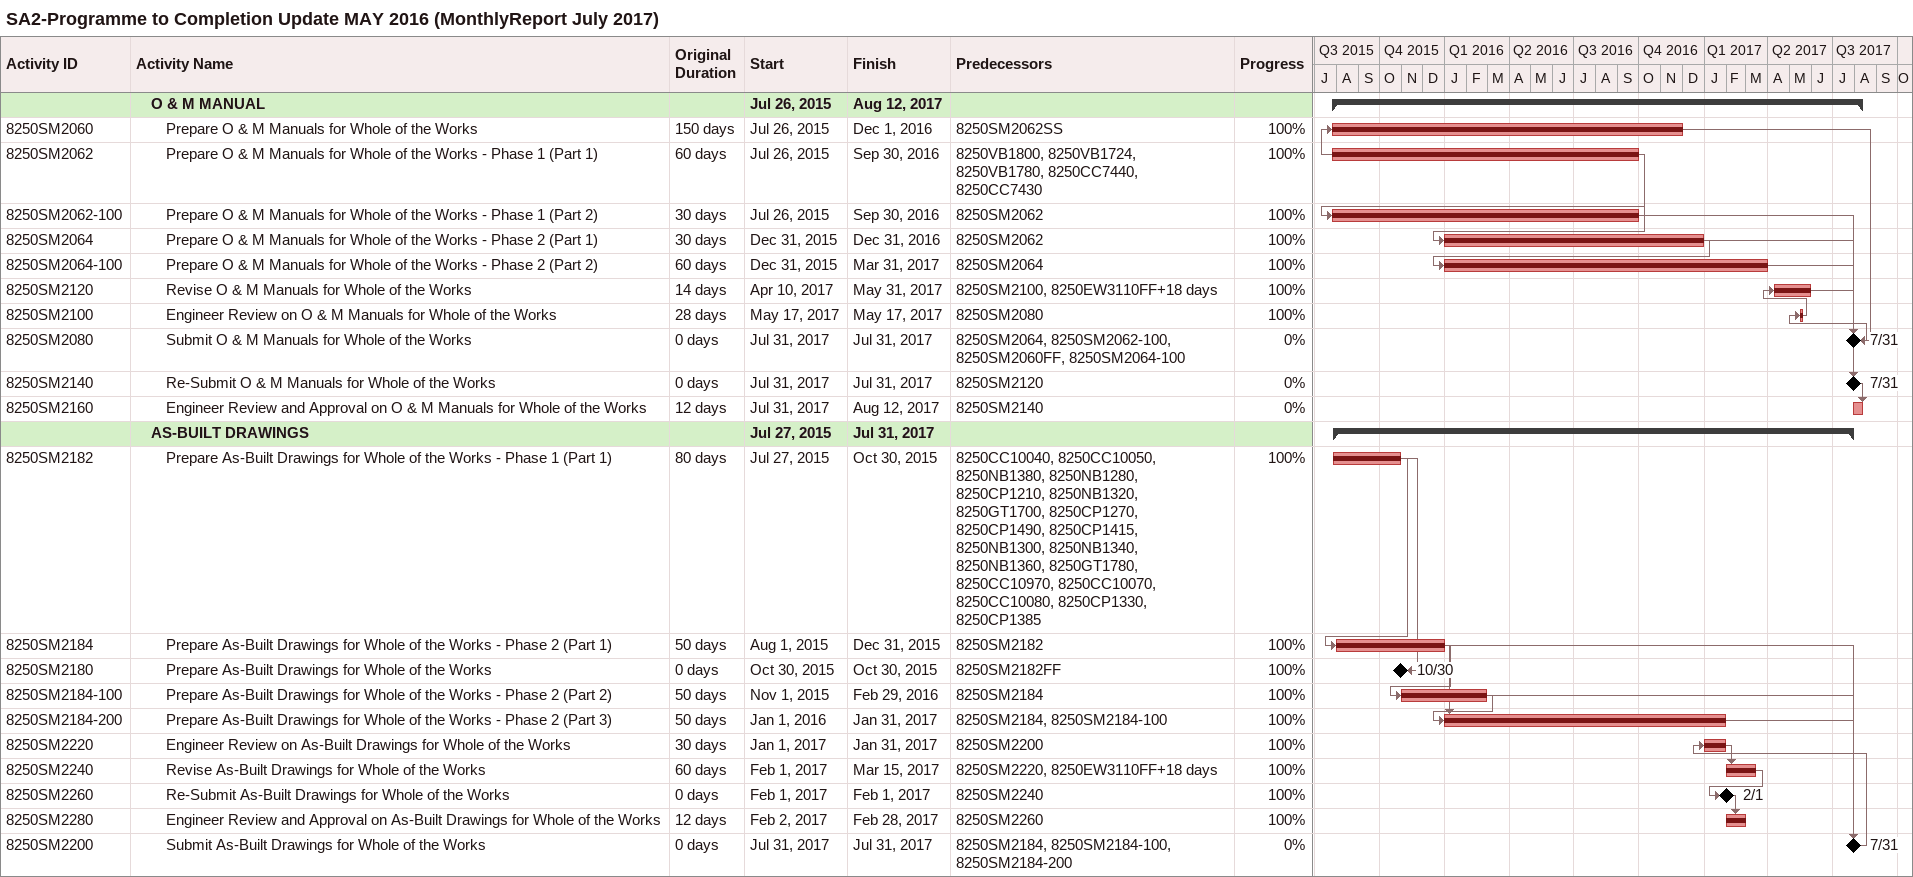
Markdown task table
SA2-Programme to Completion Update MAY 2016 (MonthlyReport July 2017)

| ID | Level | Task | Original duration | Start | Finish | Predecessors | % complete |
|---|---|---|---|---|---|---|---|
|  | 2 | **O & M MANUAL** |  | 2015-07-26 | 2017-08-12 |  |  |
| 8250SM2060 | 3 | Prepare O & M Manuals for Whole of the Works | 150d | 2015-07-26 | 2016-12-01 | 8250SM2062SS | 100 |
| 8250SM2062 | 3 | Prepare O & M Manuals for Whole of the Works - Phase 1 (Part 1) | 60d | 2015-07-26 | 2016-09-30 | 8250VB1800, 8250VB1724, 8250VB1780, 8250CC7440, 8250CC7430 | 100 |
| 8250SM2062-100 | 3 | Prepare O & M Manuals for Whole of the Works - Phase 1 (Part 2) | 30d | 2015-07-26 | 2016-09-30 | 8250SM2062 | 100 |
| 8250SM2064 | 3 | Prepare O & M Manuals for Whole of the Works - Phase 2 (Part 1) | 30d | 2015-12-31 | 2016-12-31 | 8250SM2062 | 100 |
| 8250SM2064-100 | 3 | Prepare O & M Manuals for Whole of the Works - Phase 2 (Part 2) | 60d | 2015-12-31 | 2017-03-31 | 8250SM2064 | 100 |
| 8250SM2120 | 3 | Revise O & M Manuals for Whole of the Works | 14d | 2017-04-10 | 2017-05-31 | 8250SM2100, 8250EW3110FF+18d | 100 |
| 8250SM2100 | 3 | Engineer Review on O & M Manuals for Whole of the Works | 28d | 2017-05-17 | 2017-05-17 | 8250SM2080 | 100 |
| 8250SM2080 | 3 | Submit O & M Manuals for Whole of the Works | 0d | 2017-07-31 | 2017-07-31 | 8250SM2064, 8250SM2062-100, 8250SM2060FF, 8250SM2064-100 | 0 |
| 8250SM2140 | 3 | Re-Submit O & M Manuals for Whole of the Works | 0d | 2017-07-31 | 2017-07-31 | 8250SM2120 | 0 |
| 8250SM2160 | 3 | Engineer Review and Approval on O & M Manuals for Whole of the Works | 12d | 2017-07-31 | 2017-08-12 | 8250SM2140 | 0 |
|  | 2 | **AS-BUILT DRAWINGS** |  | 2015-07-27 | 2017-07-31 |  |  |
| 8250SM2182 | 3 | Prepare As-Built Drawings for Whole of the Works - Phase 1 (Part 1) | 80d | 2015-07-27 | 2015-10-30 | 8250CC10040, 8250CC10050, 8250NB1380, 8250NB1280, 8250CP1210, 8250NB1320, 8250GT1700, 8250CP1270, 8250CP1490, 8250CP1415, 8250NB1300, 8250NB1340, 8250NB1360, 8250GT1780, 8250CC10970, 8250CC10070, 8250CC10080, 8250CP1330, 8250CP1385 | 100 |
| 8250SM2184 | 3 | Prepare As-Built Drawings for Whole of the Works - Phase 2 (Part 1) | 50d | 2015-08-01 | 2015-12-31 | 8250SM2182 | 100 |
| 8250SM2180 | 3 | Prepare As-Built Drawings for Whole of the Works | 0d | 2015-10-30 | 2015-10-30 | 8250SM2182FF | 100 |
| 8250SM2184-100 | 3 | Prepare As-Built Drawings for Whole of the Works - Phase 2 (Part 2) | 50d | 2015-11-01 | 2016-02-29 | 8250SM2184 | 100 |
| 8250SM2184-200 | 3 | Prepare As-Built Drawings for Whole of the Works - Phase 2 (Part 3) | 50d | 2016-01-01 | 2017-01-31 | 8250SM2184, 8250SM2184-100 | 100 |
| 8250SM2220 | 3 | Engineer Review on As-Built Drawings for Whole of the Works | 30d | 2017-01-01 | 2017-01-31 | 8250SM2200 | 100 |
| 8250SM2240 | 3 | Revise As-Built Drawings for Whole of the Works | 60d | 2017-02-01 | 2017-03-15 | 8250SM2220, 8250EW3110FF+18d | 100 |
| 8250SM2260 | 3 | Re-Submit As-Built Drawings for Whole of the Works | 0d | 2017-02-01 | 2017-02-01 | 8250SM2240 | 100 |
| 8250SM2280 | 3 | Engineer Review and Approval on As-Built Drawings for Whole of the Works | 12d | 2017-02-02 | 2017-02-28 | 8250SM2260 | 100 |
| 8250SM2200 | 3 | Submit As-Built Drawings for Whole of the Works | 0d | 2017-07-31 | 2017-07-31 | 8250SM2184, 8250SM2184-100, 8250SM2184-200 | 0 |
